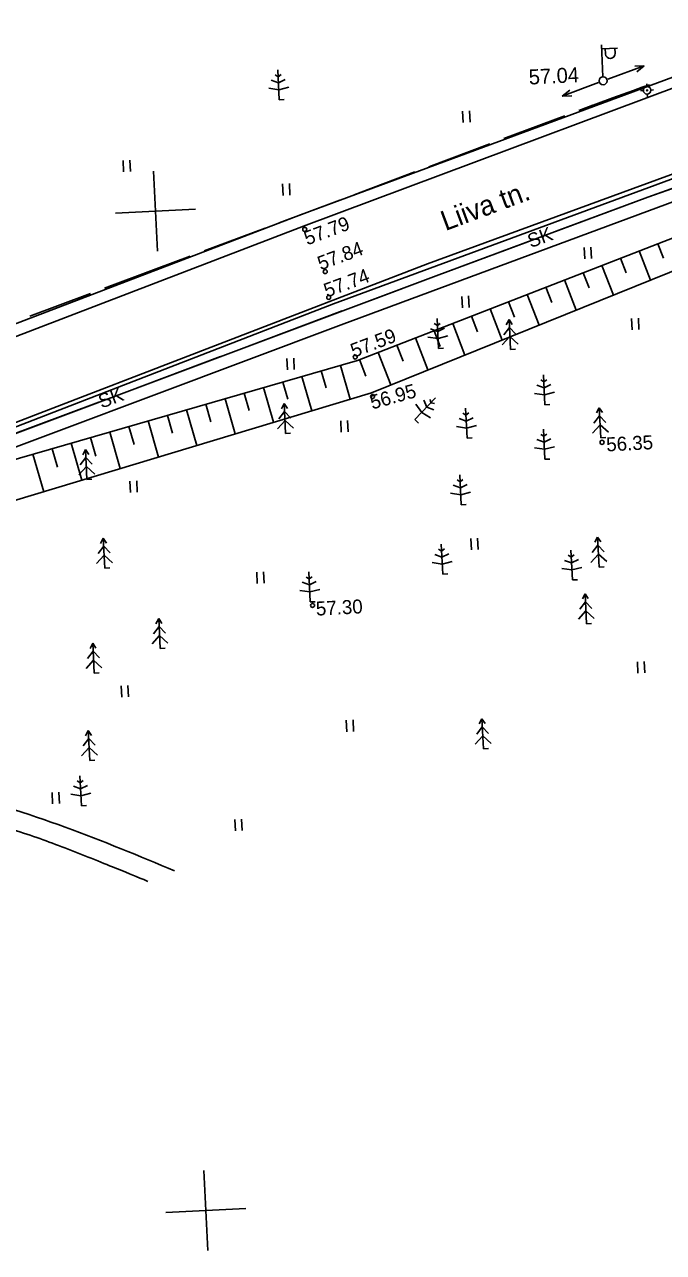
# Model space of a CAD drawing. Extents: x 15024 to 646000, y 15553 to 6459000.
# Drawn here: x 641322.6 to 641354.6, y 6455056.5 to 6455117.9 of the extents above; entities that cross this region are included whole.
import ezdxf

# ---------------------------------------------------------------- set-up
doc = ezdxf.new("R2010")
doc.units = 0
for name, color, linetype in [('ALUSVORK', 7, 'Continuous'), ('ASFBET', 7, 'Continuous'), ('Default', 7, 'Continuous'), ('HALJASTUS', 7, 'Continuous'), ('KANAL', 7, 'Continuous'), ('KORGUSED', 7, 'Continuous'), ('KPKAABEL', 7, 'Continuous'), ('MAPGRID', 7, 'Continuous'), ('PINNAD', 7, 'Continuous'), ('POSTID', 7, 'Continuous'), ('PUUD', 7, 'Continuous'), ('VALLID', 7, 'Continuous'), ('VESI', 7, 'Continuous'), ('ZZYYTRASSID', 7, 'Continuous')]:
    doc.layers.add(name, color=color, linetype=linetype)

# ---------------------------------------------------------------- blocks, each defined once
blk = doc.blocks.new('LAT11')
at = {"layer": 'Default'}
for p, q in [((0, 25), (0, 225)), ((0, 200), (100, 200)), ((22.7, 167.9), (22.7, 200)), ((83.9, 167.9), (83.9, 200))]:
    blk.add_line(p, q, dxfattribs=at)
blk.add_circle((0, 0), 25, dxfattribs=at)
blk.add_arc((53.3, 167.9), 30.6, 180, 0, dxfattribs=at)
blk = doc.blocks.new('NOOLM')
at = {"layer": 'Default'}
for p, q in [((25, 0), (218.4, 0)), ((218.4, 0), (173.3, 15)), ((218.4, 0), (173.3, -14.8))]:
    blk.add_line(p, q, dxfattribs=at)
blk = doc.blocks.new('PM_1')
at = {"layer": 'Default'}
for p, q in [((0, 230), (-30, 250)), ((0, 300), (0, 0)), ((30, 250), (0, 230)), ((0, 170), (-70, 200)), ((70, 200), (0, 170)), ((-100, 120), (0, 100)), ((0, 100), (100, 120)), ((0, 0), (50, 0))]:
    blk.add_line(p, q, dxfattribs=at)
blk = doc.blocks.new('PK')
at = {"layer": 'Default'}
for p, q in [((0, 300), (-30, 250)), ((30, 250), (0, 300)), ((0, 300), (0, 0)), ((0, 130), (-80, 50)), ((0, 220), (-60, 150)), ((60, 150), (0, 220)), ((80, 50), (0, 130)), ((0, 0), (50, 0))]:
    blk.add_line(p, q, dxfattribs=at)
blk = doc.blocks.new('SPUNKT')
at = {"layer": 'Default'}
for p, q in [((-37.5, 0), (-65, 0)), ((0, 37.5), (0, 65)), ((37.5, 0), (65, 0)), ((0, -37.5), (0, -65))]:
    blk.add_line(p, q, dxfattribs=at)
for radius in [37.5, 5]:
    blk.add_circle((0, 0), radius, dxfattribs=at)
blk = doc.blocks.new('HEIN_1')
at = {"layer": 'Default'}
for p, q in [((-23.4, 38), (-23.4, -38.1)), ((22.1, 38), (22.1, -38.1))]:
    blk.add_line(p, q, dxfattribs=at)
blk = doc.blocks.new('CROSS01')
at = {"layer": 'Default'}
for p, q in [((0, 400), (0, -400)), ((-400, 0), (400, 0))]:
    blk.add_line(p, q, dxfattribs=at)
blk = doc.blocks.new('_U65')
at = {"layer": 'KANAL'}
for p, q in [((7237.3, 2313.5), (7701.5, 2453.4)), ((6771, 2166.8), (7237.3, 2313.5)), ((6161.7, 1975.1), (6628, 2121.8)), ((5826.7, 1868.5), (6161.7, 1975.1)), ((5207.3, 1671.5), (5683.8, 1823.1)), ((4587.9, 1474.4), (5064.4, 1626)), ((3968.5, 1277.3), (4445, 1428.9))]:
    blk.add_line(p, q, dxfattribs=at)
at = {"layer": 'ZZYYTRASSID'}
blk.add_lwpolyline([(0, 0), (3.2, 102.8), (2251.8, 731.1), (6161.7, 1975.1), (7237.3, 2313.5), (11421.1, 3574.6), (15570.3, 4813.9), (20624, 6390)], dxfattribs=at)
at = {"layer": 'KANAL'}
for rotation, p in [(17.46348, (6640.1, 2088.9)), (17.64984, (4457.2, 1396.1))]:
    blk.add_text('SK', height=70, rotation=rotation, dxfattribs=at).set_placement(p)

msp = doc.modelspace()

# ---------------------------------------------------------------- linework, layer by layer
at = {"layer": 'ASFBET'}
for points in [[(641336.438, 6455108.344), (641362.205, 6455117.876), (641383.554, 6455125.743), (641413.657, 6455136.911), (641433.916, 6455144.39), (641459.998, 6455154.895), (641482.762, 6455162.863)], [(641483.592, 6455161.711), (641460.879, 6455153.127), (641434.148, 6455143.485), (641414.075, 6455136.135), (641383.859, 6455125.139), (641362.256, 6455117.37), (641336.588, 6455107.775), (641312.978, 6455098.732), (641303.487, 6455095.543)], [(641314.62, 6455094.827), (641338.073, 6455103.893), (641363.504, 6455113.283), (641385.326, 6455121.086), (641415.869, 6455132.03), (641435.653, 6455139.418), (641462.555, 6455149.446), (641485.342, 6455157.285)], [(641485.637, 6455156.289), (641462.966, 6455148.483), (641435.973, 6455138.514), (641416.093, 6455131.468), (641385.715, 6455119.957), (641363.67, 6455112.194), (641338.462, 6455102.846), (641315.106, 6455094.083), (641305.024, 6455089.959)], [(641336.438, 6455108.344), (641312.748, 6455099.301), (641303.377, 6455095.997)]]:
    msp.add_lwpolyline(points, dxfattribs=at)
at = {"layer": 'KORGUSED'}
for centre in [(641336.642, 6455107.619), (641337.667, 6455105.507), (641337.84, 6455104.219), (641339.164, 6455101.239), (641340.033, 6455099.269), (641351.505, 6455096.979), (641337.032, 6455088.83)]:
    msp.add_circle(centre, 0.1, dxfattribs=at)
at = {"layer": 'KPKAABEL'}
for p, q in [((641352.042, 6455114.191), (641353.87, 6455114.849)), ((641353.517, 6455114.722), (641353.165, 6455114.595)), ((641353.87, 6455114.849), (641353.517, 6455114.722)), ((641350.344, 6455113.555), (641352.042, 6455114.191)), ((641350.344, 6455113.555), (641350.695, 6455113.686)), ((641350.695, 6455113.686), (641351.046, 6455113.818)), ((641346.597, 6455112.153), (641349.641, 6455113.292)), ((641342.851, 6455110.751), (641345.895, 6455111.89)), ((641339.105, 6455109.348), (641342.149, 6455110.488)), ((641341.798, 6455110.356), (641341.446, 6455110.225)), ((641342.149, 6455110.488), (641341.798, 6455110.356)), ((641335.359, 6455107.946), (641338.403, 6455109.085)), ((641339.105, 6455109.348), (641339.456, 6455109.48)), ((641339.456, 6455109.48), (641339.807, 6455109.611)), ((641331.613, 6455106.544), (641334.657, 6455107.683)), ((641329.212, 6455105.645), (641330.91, 6455106.281)), ((641330.559, 6455106.15), (641330.208, 6455106.018)), ((641330.91, 6455106.281), (641330.559, 6455106.15)), ((641326.638, 6455104.682), (641329.212, 6455105.645)), ((641326.638, 6455104.682), (641326.989, 6455104.813)), ((641326.989, 6455104.813), (641327.34, 6455104.945)), ((641322.892, 6455103.279), (641325.936, 6455104.419))]:
    msp.add_line(p, q, dxfattribs=at)
at = {"layer": 'PINNAD'}
for points in [[(641330.135, 6455075.569), (641326.668, 6455077.019), (641318.945, 6455080.196), (641310.591, 6455080.762), (641305.998, 6455081.073)], [(641328.801, 6455075.042), (641328.204, 6455075.29), (641327.608, 6455075.535), (641324.717, 6455076.702), (641322.424, 6455077.551), (641318.936, 6455078.499), (641317.762, 6455078.757), (641315.376, 6455079.183), (641314.168, 6455079.352), (641311.128, 6455079.7), (641309.282, 6455079.843), (641307.424, 6455079.973)]]:
    msp.add_open_spline(points, degree=3, dxfattribs=at)
at = {"layer": 'VALLID'}
for p, q in [((641354.294, 6455106.903), (641354.575, 6455106.179)), ((641352.43, 6455106.179), (641352.716, 6455105.443)), ((641353.362, 6455106.541), (641353.929, 6455105.081)), ((641350.565, 6455105.455), (641350.856, 6455104.707)), ((641351.498, 6455105.817), (641352.074, 6455104.333)), ((641349.633, 6455105.092), (641350.219, 6455103.586)), ((641347.769, 6455104.368), (641348.363, 6455102.838)), ((641348.701, 6455104.73), (641348.996, 6455103.971)), ((641345.905, 6455103.644), (641346.508, 6455102.09)), ((641346.837, 6455104.006), (641347.136, 6455103.235)), ((641344.972, 6455103.282), (641345.277, 6455102.499)), ((641343.108, 6455102.558), (641343.417, 6455101.763)), ((641344.04, 6455102.92), (641344.653, 6455101.342)), ((641341.244, 6455101.834), (641341.557, 6455101.027)), ((641342.176, 6455102.196), (641342.798, 6455100.595)), ((641339.379, 6455101.11), (641339.697, 6455100.292)), ((641340.312, 6455101.472), (641340.943, 6455099.847)), ((641337.461, 6455100.545), (641337.707, 6455099.696)), ((641338.422, 6455100.823), (641338.91, 6455099.136)), ((641335.54, 6455099.99), (641335.789, 6455099.129)), ((641336.501, 6455100.267), (641336.995, 6455098.558)), ((641333.619, 6455099.434), (641333.871, 6455098.563)), ((641334.579, 6455099.712), (641335.08, 6455097.98)), ((641331.697, 6455098.879), (641331.953, 6455097.996)), ((641332.658, 6455099.157), (641333.165, 6455097.402)), ((641328.815, 6455098.046), (641329.336, 6455096.246)), ((641329.776, 6455098.324), (641330.034, 6455097.429)), ((641330.737, 6455098.601), (641331.25, 6455096.824)), ((641326.894, 6455097.491), (641327.421, 6455095.669)), ((641327.855, 6455097.768), (641328.116, 6455096.863)), ((641324.973, 6455096.935), (641325.506, 6455095.091)), ((641325.933, 6455097.213), (641326.198, 6455096.296)), ((641323.051, 6455096.38), (641323.591, 6455094.513)), ((641324.012, 6455096.658), (641324.28, 6455095.73))]:
    msp.add_line(p, q, dxfattribs=at)
for points in [[(641315.106, 6455094.083), (641339.272, 6455101.068), (641364.071, 6455110.7), (641378.559, 6455115.905)], [(641318.194, 6455092.884), (641339.978, 6455099.458), (641364.572, 6455109.371), (641377.965, 6455114.286)]]:
    msp.add_lwpolyline(points, dxfattribs=at)
at = {"layer": 'VESI'}
msp.add_lwpolyline([(641279.721, 6455081.858), (641279.429, 6455085.104), (641308.181, 6455092.89), (641322.015, 6455097.902), (641342.782, 6455105.89), (641372.124, 6455116.643), (641398.641, 6455126.015), (641425.369, 6455135.724), (641447.77, 6455144.092), (641484.016, 6455157.041), (641497.488, 6455162.647)], dxfattribs=at)

# ---------------------------------------------------------------- block references
at = {"layer": 'ALUSVORK', "xscale": 0.0049999999999999975, "yscale": 0.005, "rotation": 2.8845967091748927}
msp.add_blockref('SPUNKT', (641353.759, 6455114.568), dxfattribs=at)
at = {"layer": 'HALJASTUS', "xscale": 0.007499999999999997, "yscale": 0.007499999999999999, "rotation": 2.8845967091748927}
for p in [(641344.726, 6455113.25), (641327.749, 6455110.793), (641335.721, 6455109.614), (641350.798, 6455106.437), (641344.685, 6455103.998), (641353.169, 6455102.894), (641335.94, 6455100.895), (641338.631, 6455097.774), (641328.091, 6455094.763), (641345.132, 6455091.902), (641334.43, 6455090.218), (641353.461, 6455085.74), (641327.652, 6455084.535), (641338.908, 6455082.813), (641324.197, 6455079.21), (641333.334, 6455077.858)]:
    msp.add_blockref('HEIN_1', p, dxfattribs=at)
at = {"layer": 'KANAL', "xscale": 0.009999999999999995, "yscale": 0.01, "rotation": 2.8845967091748927}
msp.add_blockref('_U65', (641282.672, 6455082.476), dxfattribs=at)
at = {"layer": 'MAPGRID', "xscale": 0.0049999999999999975, "yscale": 0.005, "rotation": 2.8845967091748927}
for p in [(641329.177, 6455108.536), (641331.694, 6455058.599)]:
    msp.add_blockref('CROSS01', p, dxfattribs=at)
at = {"layer": 'POSTID'}
for name, xscale, yscale, rotation in [('LAT11', 0.007999999999999998, 0.008, 2.8845967091748923), ('NOOLM', 0.009999999999999997, 0.01, 20.08352697417285), ('NOOLM', 0.009999999999999997, 0.009999999999999998, -159.2997355939284)]:
    msp.add_blockref(name, (641351.561, 6455115.042), dxfattribs=dict(at, xscale=xscale, yscale=yscale, rotation=rotation))
at = {"layer": 'PUUD'}
for name, p, xscale, yscale, rotation in [('PM_1', (641335.37, 6455114.097), 0.0049999999999999975, 0.005, 2.8845967091748927), ('PM_1', (641343.332, 6455101.668), 0.0049999999999999975, 0.005, 2.8845967091748927), ('PK', (641346.931, 6455101.614), 0.0049999999999999975, 0.005, 2.8845967091748927), ('PM_1', (641348.653, 6455098.853), 0.0049999999999999975, 0.005, 2.8845967091748927), ('PM_1', (641342.154, 6455098.114), 0.004999999999999998, 0.004999999999999999, -43.4835814156082), ('PK', (641335.688, 6455097.419), 0.0049999999999999975, 0.005, 2.8845967091748927), ('PM_1', (641344.759, 6455097.195), 0.0049999999999999975, 0.005, 2.8845967091748927), ('PK', (641351.438, 6455097.209), 0.0049999999999999975, 0.005, 2.8845967091748927), ('PM_1', (641348.651, 6455096.132), 0.0049999999999999975, 0.005, 2.8845967091748927), ('PK', (641325.756, 6455095.12), 0.0049999999999999975, 0.005, 2.8845967091748927), ('PM_1', (641344.467, 6455093.859), 0.0049999999999999975, 0.005, 2.8845967091748927), ('PK', (641326.648, 6455090.689), 0.0049999999999999975, 0.005, 2.8845967091748927), ('PM_1', (641343.541, 6455090.394), 0.0049999999999999975, 0.005, 2.8845967091748927), ('PK', (641351.355, 6455090.748), 0.0049999999999999975, 0.005, 2.8845967091748927), ('PM_1', (641350.021, 6455090.101), 0.0049999999999999975, 0.005, 2.8845967091748927), ('PM_1', (641336.921, 6455089.005), 0.0049999999999999975, 0.005, 2.8845967091748927), ('PK', (641350.733, 6455087.912), 0.0049999999999999975, 0.005, 2.8845967091748927), ('PK', (641329.418, 6455086.675), 0.0049999999999999975, 0.005, 2.8845967091748927), ('PK', (641326.119, 6455085.442), 0.0049999999999999975, 0.005, 2.8845967091748927), ('PK', (641345.575, 6455081.667), 0.0049999999999999975, 0.005, 2.8845967091748927), ('PK', (641325.895, 6455081.081), 0.0049999999999999975, 0.005, 2.8845967091748927), ('PM_1', (641325.475, 6455078.818), 0.0049999999999999975, 0.005, 2.8845967091748927)]:
    msp.add_blockref(name, p, dxfattribs=dict(at, xscale=xscale, yscale=yscale, rotation=rotation))

# ---------------------------------------------------------------- texts
at = {"layer": 'ASFBET'}
msp.add_text('Liiva tn.', height=1, rotation=20.38131, dxfattribs=at).set_placement((641343.675, 6455107.533))
at = {"layer": 'KORGUSED'}
for s, height, rotation, p in [('57.04', 0.75, 2.8846, (641347.861, 6455114.854)), (' 57.79', 0.7, 20.58695, (641336.522, 6455106.723)), (' 57.84', 0.7, 20.51609, (641337.197, 6455105.473)), (' 57.74', 0.7, 20.37135, (641337.508, 6455104.12)), (' 57.59', 0.7, 20.80426, (641338.852, 6455101.112)), (' 56.95', 0.7, 15.59963, (641339.769, 6455098.548)), (' 56.35', 0.7, 2.8846, (641351.473, 6455096.51)), (' 57.30', 0.7, 2.8846, (641336.956, 6455088.306))]:
    msp.add_text(s, height=height, rotation=rotation, dxfattribs=at).set_placement(p)

doc.saveas('drawing.dxf')
